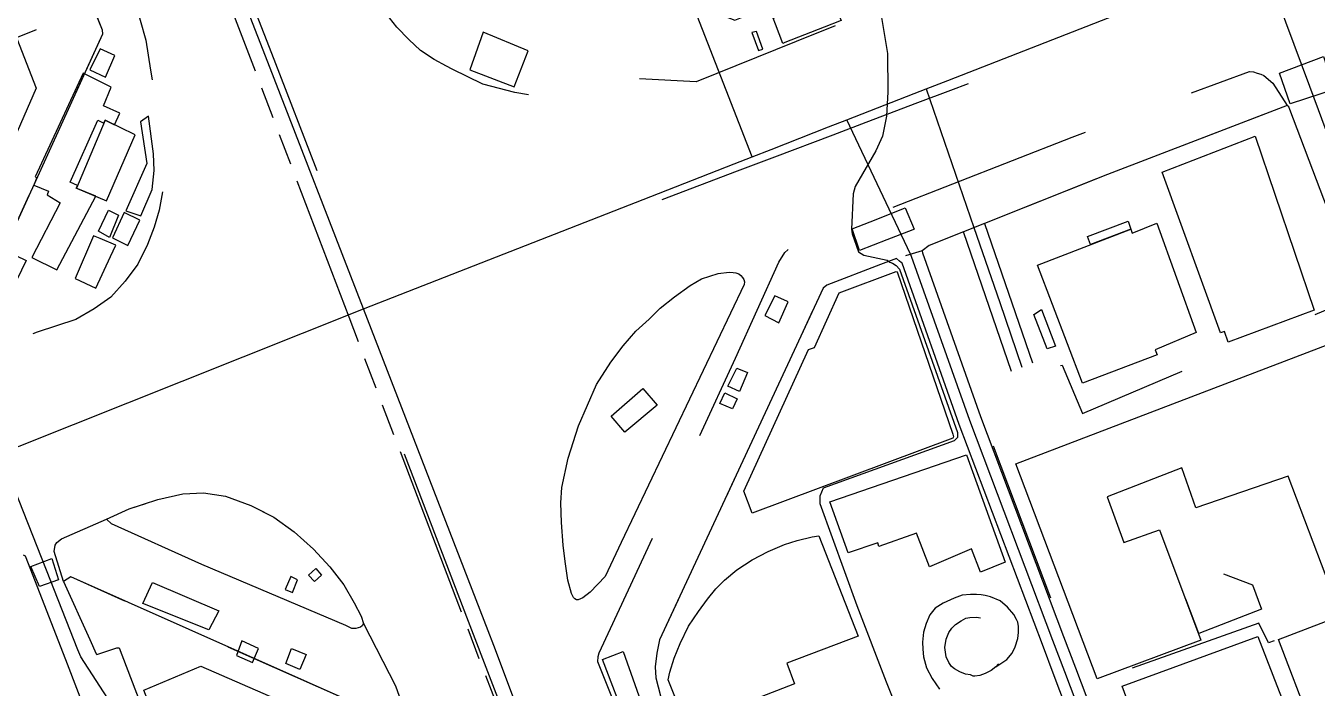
# Model space of a CAD drawing. Header units: millimetres. Extents: x 198785 to 203305, y 542885 to 545889.
# Drawn here: x 202383.6 to 202611.8, y 544211.6 to 544328.8 of the extents above; entities that cross this region are included whole.
import ezdxf

# ---------------------------------------------------------------- set-up
doc = ezdxf.new("R2010")
doc.units = ezdxf.units.MM
for name, pattern in [('FENCE_25K', [54.3, 28.7, -9.2, -16.4]), ('HIDDEN_BULD_25K', [28.8, 18.4, -10.4]), ('HIDDEN_IN_25K', [56.5, 36.5, -20]), ('HIDDEN_SIGUNGU_25K', [51.2, 30.4, -3.2, 5.6, -3.2, 5.6, -3.2])]:
    doc.linetypes.add(name, pattern=pattern)
for name, color, linetype in [('A0013114', 253, 'Continuous'), ('A0013117', 253, 'Continuous'), ('A0023214', 253, 'Continuous'), ('A0023217', 253, 'Continuous'), ('A0033324', 253, 'Continuous'), ('A0043325', 253, 'Continuous'), ('A0053326', 253, 'Continuous'), ('A0151224', 253, 'Continuous'), ('B0014111', 253, 'Continuous'), ('B0014116', 253, 'Continuous'), ('B0014118', 253, 'Continuous'), ('B0024120', 253, 'Continuous'), ('C0076117', 253, 'Continuous'), ('C0523121', 253, 'Continuous'), ('F0017111', 253, 'Continuous'), ('G0018113', 253, 'Continuous')]:
    doc.layers.add(name, color=color, linetype=linetype)

msp = doc.modelspace()

# ---------------------------------------------------------------- linework, layer by layer
at = {"layer": 'A0013114'}
for points in [[(202374.77, 544278.66), (202375.21, 544279.19), (202387.76, 544306.69), (202397.17, 544327.33), (202397.11, 544328.02), (202395.65, 544331.7), (202382.43, 544364.99), (202370.38, 544395.89), (202356, 544430.18), (202355.9, 544430.35), (202318.02, 544415.03)], [(202606.53, 544314.66), (202574.75, 544302.45), (202553, 544293.82)], [(202549.28, 544292.34), (202543.21, 544289.93), (202542.01, 544288.95)], [(202537.46, 544287.64), (202534.66, 544286.53), (202525.15, 544282.91), (202524.49, 544282.38), (202520.55, 544273.91), (202509.12, 544249.3), (202495.58, 544220.15), (202495.11, 544217.79), (202494.83, 544215.39), (202494.91, 544213.43), (202496.93, 544205.74), (202533.33, 544108.93), (202534.49, 544106.54)], [(202407.37, 544172.99), (202390.65, 544216.61), (202383.54, 544234.99), (202383.19, 544235.16)], [(202391.52, 544231.29), (202390.23, 544230.48), (202394.88, 544220.21), (202395.99, 544217.71), (202396.13, 544217.59), (202399.66, 544218.78), (202400.02, 544218.78), (202400.1, 544218.74), (202412.78, 544185.45), (202449.44, 544088.15), (202451.1, 544084.28), (202451.69, 544083.97), (202452.32, 544083.87), (202452.86, 544083.87), (202481.71, 544095.01), (202484.23, 544095.99), (202484.53, 544096.45), (202484.61, 544096.7), (202484.63, 544096.97), (202484.51, 544097.83), (202465.23, 544149.85), (202443.58, 544208.12), (202391.52, 544231.29)]]:
    msp.add_lwpolyline(points, dxfattribs=at)
at = {"layer": 'A0013117'}
for points in [[(202542.01, 544288.95), (202542.03, 544288.62), (202552.31, 544259.65), (202566.99, 544220.77), (202569.08, 544215.19), (202588.52, 544163.67), (202599.54, 544135.07), (202600.28, 544133.55), (202604.04, 544134.79), (202604.27, 544134.79), (202621.57, 544140.85), (202662.69, 544156.4), (202664.08, 544160.67), (202663.83, 544162.06), (202655.9, 544183.49), (202628.65, 544256.64), (202621.52, 544275.49), (202619.62, 544280.52), (202606.97, 544313.97), (202606.78, 544314.47), (202606.53, 544314.66)], [(202553, 544293.82), (202561.47, 544269.17)], [(202557.77, 544267.63), (202549.28, 544292.34)], [(202534.49, 544106.54), (202534.97, 544106.32), (202536.07, 544106.39), (202558.8, 544115.15), (202559.61, 544115.68), (202563.33, 544118.88), (202564.39, 544119.38), (202595, 544131.56), (202595.35, 544132.42), (202595.81, 544133.63), (202584.78, 544162.26), (202565.33, 544213.78), (202563.25, 544219.37), (202548.55, 544258.28), (202538.44, 544286.78), (202538.31, 544286.89), (202538.01, 544287.17), (202537.46, 544287.64)]]:
    msp.add_lwpolyline(points, dxfattribs=at)
at = {"layer": 'A0023214'}
for points in [[(202443.23, 544278.74), (202426.33, 544322.37), (202420.63, 544337.08), (202419.44, 544340.16), (202418.74, 544341.96), (202404.22, 544379.46), (202397.39, 544396.47), (202382.33, 544433.01), (202378.34, 544443.22), (202375.7, 544449.97)], [(202443.23, 544278.74), (202494.05, 544298.61), (202508.78, 544304.37), (202511.93, 544305.6), (202515.3, 544306.92), (202525.45, 544310.89), (202528.66, 544312.14), (202531.39, 544313.21), (202540.56, 544316.79), (202542.71, 544317.63), (202546.52, 544319.12), (202598.14, 544339.3), (202602.06, 544340.84), (202607.14, 544342.82), (202640.63, 544355.91), (202643.84, 544357.17), (202648.67, 544359.05), (202669.34, 544367.13), (202671.95, 544368.16), (202674.79, 544369.27), (202715.57, 544385.21), (202737.61, 544393.46), (202746.41, 544396.76)], [(202379.11, 544253.11), (202382.42, 544254.43), (202411.21, 544265.94), (202443.23, 544278.74)], [(202511.96, 544097.34), (202510.41, 544101.49), (202466.31, 544219.14), (202465.29, 544221.76), (202443.23, 544278.74)], [(202448.01, 544074.85), (202445.19, 544082.35), (202443.66, 544086.43), (202410.08, 544179.22), (202398.71, 544208.8), (202393.32, 544217.16), (202392.77, 544218.41), (202387.22, 544232.52), (202379.11, 544253.11)]]:
    msp.add_lwpolyline(points, dxfattribs=at)
at = {"layer": 'A0023217'}
for points in [[(202511.93, 544305.6), (202500.87, 544334.1), (202488.61, 544365.7), (202487.68, 544368.09)], [(202624.55, 544280.2), (202623.31, 544283.56), (202622.84, 544284.83), (202610.53, 544318.02), (202602.06, 544340.84)], [(202542.71, 544317.63), (202551.15, 544293.08), (202555.7, 544279.84), (202559.63, 544268.4)], [(202599.64, 544129.25), (202598.27, 544132.79), (202586.65, 544162.97), (202567.2, 544214.49), (202565.12, 544220.07), (202550.43, 544258.96), (202540.14, 544287.95), (202539.95, 544288.36), (202528.66, 544312.14)]]:
    msp.add_lwpolyline(points, dxfattribs=at)
at = {"layer": 'A0033324', "linetype": 'HIDDEN_IN_25K', "flags": 128}
for points in [[(202430.34, 544360.19), (202438.3, 544362.63), (202438.59, 544362.16), (202438.87, 544361.97), (202451.79, 544356.97), (202452.36, 544356.91), (202461.01, 544353.86), (202461.23, 544353.49), (202461.47, 544352.74), (202480.11, 544344.23), (202495.29, 544337.31), (202495.7, 544337.2), (202496.05, 544337.3), (202505.37, 544331.12), (202508.88, 544329.77), (202514.53, 544332.04), (202521.85, 544334.98), (202532.54, 544339.27), (202540.54, 544342.48), (202547.25, 544345.17), (202588.92, 544360.49), (202590.7, 544361.13), (202599.58, 544364.3), (202632.53, 544376.07), (202633.18, 544374.08), (202633.15, 544372.95), (202633, 544371.49), (202632.83, 544370.61), (202632.4, 544369.85), (202631.97, 544369.4), (202619.16, 544364.14), (202587.14, 544351.85), (202538.16, 544333.4), (202519.75, 544326.01), (202502.08, 544318.88), (202492.03, 544319.42), (202486.67, 544317.67), (202482.58, 544316.92), (202479.5, 544316.48), (202476.65, 544316.33), (202473.69, 544316.41), (202469.99, 544316.96), (202464.36, 544318.43), (202458.91, 544321.09), (202457.93, 544321.62), (202455.74, 544322.8), (202453.35, 544324.42), (202451.29, 544326.35), (202449.12, 544328.52), (202447.21, 544331.04), (202445.35, 544333.45), (202443.81, 544337.38), (202439.84, 544345.86), (202439.41, 544346.34), (202437.37, 544347.15), (202435.43, 544347.93), (202434.83, 544348.35), (202430.34, 544360.19)], [(202366.58, 544267.83), (202367.85, 544269.57), (202367.81, 544272.03), (202367.96, 544272.28), (202374.77, 544278.66), (202375.21, 544279.19), (202387.76, 544306.69), (202397.17, 544327.33), (202397.11, 544328.02), (202396.09, 544330.6), (202402.79, 544333.34), (202404.77, 544326.25), (202405.64, 544320.91), (202406.78, 544312.96), (202407.85, 544306.84), (202408.05, 544303.19), (202407.84, 544299.85), (202407.12, 544296.19), (202406.23, 544293.14), (202405.06, 544290.08), (202403.37, 544286.63), (202401.12, 544283.64), (202398.58, 544280.81), (202395.67, 544278.73), (202392.39, 544276.86), (202385.6, 544274.57), (202366.58, 544267.83)], [(202534.49, 544106.54), (202530.7, 544105.74), (202528.81, 544106.37), (202528.03, 544106.87), (202527.71, 544107.34), (202527.14, 544108.41), (202516.67, 544135.64), (202513.24, 544144.3), (202512.88, 544149.54), (202512.51, 544151.3), (202503.25, 544175.34), (202497.65, 544190.76), (202496.58, 544191.55), (202493.65, 544193.69), (202484.7, 544216.27), (202484.73, 544217.25), (202484.93, 544217.88), (202490.09, 544229), (202509, 544270), (202516.65, 544286.99), (202517.73, 544288.7), (202518.26, 544289.18), (202519.71, 544289.94), (202525.87, 544292.36), (202568.49, 544309.1), (202599.83, 544320.7), (202600.56, 544320.63), (202601.22, 544320.4), (202601.87, 544320.25), (202602.4, 544319.97), (202603.96, 544318.64), (202606.53, 544314.66), (202574.75, 544302.45), (202553, 544293.82), (202549.28, 544292.34), (202543.21, 544289.93), (202542.01, 544288.95), (202537.46, 544287.64), (202534.66, 544286.53), (202525.15, 544282.91), (202524.49, 544282.38), (202520.55, 544273.91), (202509.12, 544249.3), (202495.58, 544220.15), (202495.11, 544217.79), (202494.83, 544215.39), (202494.91, 544213.43), (202496.93, 544205.74), (202533.33, 544108.93), (202534.49, 544106.54)], [(202437.29, 544233.06), (202439.81, 544229.88), (202441.58, 544226.74), (202442.86, 544224.34), (202443.25, 544223.06), (202448.92, 544212.03), (202459.05, 544183.96), (202468.7, 544157.71), (202473.36, 544145.21), (202480.2, 544126.91), (202491.19, 544098.01), (202491.62, 544096.55), (202491.6, 544096.18), (202491.55, 544095.52), (202491.32, 544095.08), (202490.5, 544094.36), (202483.81, 544091.71), (202474.84, 544089.04), (202465.39, 544085.23), (202462.05, 544083.98), (202453.46, 544080.77), (202452.96, 544080.8), (202452.48, 544081.08), (202452.3, 544081.23), (202451.1, 544084.28), (202451.69, 544083.97), (202452.32, 544083.87), (202452.86, 544083.87), (202481.71, 544095.01), (202484.23, 544095.99), (202484.53, 544096.45), (202484.61, 544096.7), (202484.63, 544096.97), (202484.51, 544097.83), (202453.55, 544181.22), (202443.58, 544208.12), (202391.52, 544231.29), (202390.23, 544230.48), (202388.6, 544235.8), (202388.76, 544236.92), (202389.03, 544237.4), (202389.87, 544238.03), (202397.83, 544241.53), (202401.82, 544243.33), (202406.88, 544244.99), (202411.3, 544245.99), (202414.95, 544246.17), (202418.84, 544245.58), (202423.32, 544243.95), (202427.4, 544241.88), (202430.99, 544239.3), (202434.43, 544236.21), (202437.29, 544233.06)]]:
    msp.add_lwpolyline(points, dxfattribs=at)
at = {"layer": 'A0043325'}
for points in [[(202614.82, 544317.49), (202607.03, 544314.95), (202605.17, 544320.43), (202612.92, 544323.32), (202614.82, 544317.49)], [(202389.38, 544230.79), (202385.97, 544229.58), (202384.49, 544233.17), (202388.18, 544234.53), (202389.38, 544230.79)]]:
    msp.add_lwpolyline(points, dxfattribs=at)
at = {"layer": 'A0053326'}
for points in [[(202481.61, 544227.42), (202481.2, 544227.23), (202480.88, 544227.23), (202480.6, 544227.45), (202480.35, 544227.67), (202480, 544228.39), (202479.37, 544230.75), (202478.9, 544234.03), (202478.55, 544236.89), (202478.27, 544240.95), (202478.11, 544244.41), (202478.3, 544247.12), (202479.46, 544252.28), (202481.26, 544258.04), (202484.44, 544265.35), (202486.96, 544269.28), (202489.18, 544272.15), (202491.39, 544274.79), (202493.73, 544276.88), (202495.72, 544278.82), (202498.21, 544280.83), (202501.01, 544282.82), (202503.02, 544284.01), (202505.94, 544284.96), (202507.88, 544285.19), (202508.58, 544285.16), (202509.09, 544285.11), (202509.59, 544284.89), (202509.97, 544284.61), (202510.27, 544284.26), (202510.5, 544283.93), (202510.62, 544283.48), (202510.52, 544283), (202488.77, 544237.41), (202485.95, 544231.38), (202483.34, 544228.61), (202482.05, 544227.58), (202481.61, 544227.42)], [(202442.31, 544222.3), (202441.9, 544222.2), (202441.18, 544222.2), (202440.13, 544222.72), (202414.7, 544233.5), (202398.71, 544240.67), (202397.83, 544241.53), (202401.82, 544243.33), (202406.88, 544244.99), (202411.3, 544245.99), (202414.95, 544246.17), (202418.84, 544245.58), (202423.32, 544243.95), (202427.4, 544241.88), (202430.99, 544239.3), (202434.43, 544236.21), (202437.29, 544233.06), (202439.81, 544229.88), (202441.58, 544226.74), (202442.86, 544224.34), (202443.25, 544223.06), (202443.05, 544222.66), (202442.73, 544222.42), (202442.31, 544222.3)]]:
    msp.add_lwpolyline(points, dxfattribs=at)
at = {"layer": 'A0151224'}
for points in [[(202517.74, 544325.82), (202517.35, 544325.66), (202516.08, 544329.04), (202515.68, 544330.11), (202522.75, 544332.93), (202525.83, 544334.16), (202527.67, 544329.7), (202524.68, 544328.53), (202517.74, 544325.82)], [(202535.76, 544290.93), (202530.9, 544289.05), (202529.65, 544292.85), (202533.89, 544294.54), (202538.72, 544296.46), (202538.98, 544296.56), (202540.56, 544292.78), (202540.36, 544292.71), (202535.76, 544290.93)], [(202383.63, 544287.28), (202378.71, 544277.15), (202375.21, 544278.81), (202379.85, 544289.07), (202383.63, 544287.28)], [(202417.66, 544225.28), (202415.95, 544221.93), (202404.23, 544226.61), (202405.94, 544230.31), (202417.66, 544225.28)], [(202493.3, 544206.43), (202489.94, 544205.15), (202485.51, 544216.67), (202489.15, 544218.1), (202493.3, 544206.43)]]:
    msp.add_lwpolyline(points, dxfattribs=at)
at = {"layer": 'B0014111'}
for points in [[(202378.23, 544301.35), (202369.96, 544298.31), (202362.24, 544318.68), (202381.98, 544326.51), (202385.4, 544317.74), (202378.23, 544301.35)], [(202611.3, 544278.49), (202596.1, 544272.8), (202595.44, 544274.71), (202594.71, 544274.47), (202584.41, 544302.88), (202600.84, 544309.23), (202611.3, 544278.49)], [(202578.85, 544292.8), (202579.14, 544292.12), (202583.45, 544293.86), (202590.43, 544274.52), (202583.18, 544271.47), (202583.51, 544270.58), (202570.34, 544265.56), (202562.39, 544286.45), (202578.85, 544292.8)], [(202547.42, 544255.87), (202511.95, 544242.57), (202510.48, 544246.49), (202521.88, 544271.51), (202522.94, 544271.89), (202527.34, 544281.55), (202537.4, 544285.34), (202537.59, 544285.24), (202547.41, 544256.57), (202547.56, 544256.05), (202547.42, 544255.87)], [(202617.29, 544273.74), (202631.42, 544236.31), (202614.06, 544229.69), (202606.66, 544249.1), (202590.36, 544243.54), (202587.91, 544250.6), (202574.7, 544245.45), (202577.66, 544237.41), (202583.93, 544239.61), (202591.23, 544220.14), (202572.91, 544213.29), (202558.53, 544251.29), (202617.29, 544273.74)], [(202549.83, 544252.91), (202556.69, 544233.88), (202552.32, 544232.16), (202550.73, 544236.29), (202543.3, 544233.1), (202541.02, 544239.03), (202534.35, 544236.68), (202534.15, 544237.33), (202528.9, 544235.55), (202525.66, 544244.58), (202549.83, 544252.91)], [(202506.21, 544207.26), (202500.32, 544204.97), (202497.09, 544213.11), (202497.38, 544214.48), (202498.19, 544216.91), (202499.21, 544219.55), (202500.72, 544222.57), (202502.45, 544225.19), (202504.07, 544227.36), (202505.55, 544229.22), (202507.08, 544230.74), (202509.27, 544232.54), (202511.94, 544234.3), (202514.79, 544235.81), (202517.65, 544237.03), (202519.9, 544237.76), (202522.54, 544238.37), (202523.75, 544238.54), (202530.69, 544220.81), (202518.1, 544216.07), (202519.46, 544212.41), (202506.21, 544207.26)], [(202646.69, 544201.53), (202616.41, 544190.25), (202604.96, 544220.22), (202635.14, 544231.76), (202646.69, 544201.53)], [(202605.51, 544209.98), (202581.56, 544200.44), (202577.32, 544212), (202601.3, 544220.77), (202605.51, 544209.98)], [(202442.16, 544196.01), (202419.9, 544187.47), (202412.4, 544190.56), (202404.42, 544211.24), (202414.52, 544215.49), (202438.7, 544204.98), (202442.16, 544196.01)]]:
    msp.add_lwpolyline(points, dxfattribs=at)
at = {"layer": 'B0014116', "linetype": 'HIDDEN_BULD_25K', "flags": 128}
for points in [[(202578.85, 544292.8), (202571.76, 544290.11), (202571.22, 544291.53), (202578.38, 544294.24), (202578.85, 544292.8)], [(202601.98, 544225.59), (202590.88, 544221.29), (202587.72, 544229.62), (202594.62, 544232.1), (202600.36, 544229.87), (202601.98, 544225.59)], [(202552.19, 544213.87), (202551.3, 544213.76), (202551.03, 544213.76), (202550.54, 544213.96), (202549.65, 544214.11), (202548.63, 544214.53), (202547.73, 544215.06), (202547.21, 544215.48), (202546.7, 544216.14), (202546.26, 544217.14), (202546.02, 544218.8), (202546.25, 544220.27), (202546.7, 544221.45), (202547.25, 544222.24), (202547.88, 544222.86), (202548.91, 544223.54), (202549.74, 544223.98), (202550.41, 544224.15), (202551.6, 544224.17), (202552.84, 544224.03), (202553.85, 544223.6), (202554.87, 544222.77), (202555.49, 544222.02), (202555.96, 544221.18), (202556.3, 544220.21), (202556.45, 544219.03), (202556.29, 544218), (202556.13, 544216.99), (202555.7, 544216.13), (202555.01, 544215.39), (202554.22, 544214.76), (202553.13, 544214.2), (202552.19, 544213.87)], [(202569.91, 544195.84), (202566.77, 544194.68), (202560.57, 544211.15), (202563.91, 544212.38), (202569.91, 544195.84)]]:
    msp.add_lwpolyline(points, dxfattribs=at)
at = {"layer": 'B0014118', "linetype": 'HIDDEN_BULD_25K', "flags": 128}
msp.add_lwpolyline([(202565.59, 544272.14), (202564.07, 544271.63), (202561.73, 544277.72), (202563.09, 544278.59), (202565.59, 544272.14)], dxfattribs=at)
at = {"layer": 'B0024120', "linetype": 'FENCE_25K', "flags": 128}
for points in [[(202358.53, 544318.82), (202362.58, 544318.99), (202394.74, 544331.79), (202386.11, 544354.87), (202349.97, 544340.99)], [(202630.43, 544251.1), (202635.96, 544235.63), (202636.62, 544232.61), (202603.23, 544219.64), (202601.52, 544223.12), (202570.51, 544212.11), (202551.29, 544263.3), (202566.73, 544268.77), (202570.33, 544260.2), (202618.52, 544280.71), (202626.59, 544260.73)]]:
    msp.add_lwpolyline(points, dxfattribs=at)
at = {"layer": 'C0076117'}
for points in [[(202464.38, 544327.64), (202462.03, 544320.98), (202469.9, 544317.99), (202472.34, 544324.38), (202464.38, 544327.64)], [(202512.7, 544327.78), (202511.91, 544327.6), (202513.1, 544324.39), (202513.83, 544324.66), (202512.7, 544327.78)], [(202396.74, 544324.7), (202394.88, 544320.97), (202397.67, 544319.68), (202399.3, 544323.55), (202396.74, 544324.7)], [(202393.71, 544320.38), (202385.22, 544302.08), (202385.55, 544301.97), (202384.98, 544300.61), (202387.6, 544299.55), (202387.35, 544298.86), (202389.62, 544297.49), (202384.64, 544287.79), (202389.07, 544285.61), (202395.92, 544298.62), (202392.47, 544300.06), (202392.68, 544300.55), (202391.4, 544301.11), (202396.3, 544312.1), (202397.35, 544311.56), (202397.59, 544312.09), (202399.24, 544311.29), (202400.18, 544313.32), (202397.32, 544314.62), (202398.67, 544317.92), (202393.71, 544320.38)], [(202397.6, 544312.06), (202392.51, 544300.08), (202397.81, 544297.82), (202402.93, 544309.51), (202397.6, 544312.06)], [(202405.25, 544312.82), (202403.83, 544311.81), (202404.98, 544304.44), (202401.23, 544296.06), (202403.88, 544295.17), (202405.9, 544299.8), (202406.27, 544303.16), (202406.16, 544306.12), (202405.25, 544312.82)], [(202398.37, 544291.35), (202396.44, 544292.43), (202398.17, 544296.18), (202399.95, 544295.29), (202398.37, 544291.35)], [(202400.93, 544295.73), (202398.9, 544291.3), (202401.61, 544289.92), (202403.74, 544294.39), (202400.93, 544295.73)], [(202395.56, 544291.65), (202392.29, 544284.06), (202395.95, 544282.38), (202398.54, 544287.96), (202399.48, 544289.98), (202396.69, 544291.17), (202395.56, 544291.65)], [(202515.96, 544281), (202514.18, 544277.52), (202516.67, 544276.26), (202518.26, 544279.85), (202518.31, 544279.96), (202518.19, 544280.01), (202515.96, 544281)], [(202509.72, 544264.12), (202507.66, 544265.03), (202509.23, 544268.25), (202511.12, 544267.46), (202509.72, 544264.12)], [(202489.45, 544256.92), (202487.02, 544259.73), (202492.61, 544264.61), (202495.16, 544261.7), (202489.45, 544256.92)], [(202508.45, 544261.04), (202506.23, 544261.95), (202507.1, 544263.84), (202509.33, 544262.81), (202508.45, 544261.04)], [(202430.4, 544231.37), (202429.43, 544229.06), (202430.7, 544228.55), (202431.62, 544230.81), (202430.4, 544231.37)], [(202434.61, 544230.48), (202433.55, 544231.62), (202434.82, 544232.76), (202435.86, 544231.59), (202434.61, 544230.48)], [(202555.01, 544215.39), (202556.94, 544216.68), (202557.88, 544217.79), (202558.42, 544218.91), (202558.91, 544220.41), (202559.03, 544221.45), (202559.04, 544222), (202559.04, 544222.54), (202558.89, 544223.28), (202558.69, 544223.78), (202558.2, 544224.66), (202557.08, 544225.97), (202555.77, 544227.09), (202554.05, 544227.76), (202553.16, 544228.02), (202552.42, 544228.13), (202551.6, 544228.18), (202550.56, 544228.2), (202549.06, 544228.06), (202547.67, 544227.56), (202545.69, 544226.67), (202544.29, 544225.75), (202543.37, 544224.59), (202542.7, 544223.04), (202542.26, 544221.51), (202542.08, 544219.77), (202542.13, 544218.51), (202542.25, 544217.18), (202542.74, 544215.2), (202543.76, 544213.32), (202545.07, 544211.47)], [(202421.77, 544219.97), (202420.82, 544217.39), (202423.66, 544216.16), (202424.68, 544218.66), (202421.77, 544219.97)], [(202431.99, 544214.91), (202429.54, 544216), (202430.51, 544218.65), (202433.11, 544217.59), (202431.99, 544214.91)]]:
    msp.add_lwpolyline(points, dxfattribs=at)
at = {"layer": 'C0523121'}
for points in [[(202435.05, 544303.13), (202427.44, 544322.82), (202421.75, 544337.55), (202419.86, 544342.46), (202413.68, 544358.44), (202380.78, 544444.62), (202379.43, 544448.15), (202377.25, 544453.72), (202375.79, 544457.56), (202375.72, 544457.73), (202373.32, 544463.54), (202371.52, 544467.88), (202369.44, 544472.94), (202367.22, 544478.04), (202363.68, 544485.6), (202354.78, 544504.48), (202354.78, 544504.48)], [(202550.11, 544318.54), (202546.98, 544317.35), (202541.15, 544315.14), (202532.05, 544311.68), (202526.19, 544309.46), (202515.87, 544305.54), (202509.29, 544303.04), (202496.01, 544297.99)], [(202450.46, 544253.05), (202461.78, 544223.5), (202482.35, 544169.77), (202489.31, 544151.79), (202491.21, 544147.55), (202496.85, 544136.14), (202508.55, 544113.16), (202509.72, 544110.49), (202512.98, 544102.03), (202516.96, 544091.67), (202523.68, 544074.17), (202542.09, 544025.66)]]:
    msp.add_lwpolyline(points, dxfattribs=at)
at = {"layer": 'F0017111', "elevation": 20}
msp.add_lwpolyline([(202534.63, 544331.32), (202535.87, 544323.9), (202535.93, 544317.08), (202535.7, 544312.78), (202534.98, 544309.23), (202533.83, 544306.65), (202530.14, 544300.33), (202529.81, 544299.07), (202529.48, 544292.83), (202529.61, 544292.01), (202530.75, 544288.8), (202531.69, 544288.22), (202535.81, 544287.34), (202536.31, 544286.99), (202536.76, 544286.78), (202537.42, 544286.4), (202538.01, 544285.76), (202548.23, 544256.85), (202548.27, 544255.98), (202547.63, 544255.39), (202524.51, 544246.97), (202523.92, 544245.6), (202523.92, 544244.28), (202530.47, 544226.24), (202535.64, 544212.76), (202554.99, 544164.27)], dxfattribs=at)
at = {"layer": 'G0018113', "linetype": 'HIDDEN_SIGUNGU_25K', "flags": 128}
msp.add_lwpolyline([(202970.83, 542885.31), (202800.97, 543331.3), (202795.63, 543345.32), (202446.04, 544263.25), (202440.7, 544277.27), (202354.18, 544504.46), (202354.18, 544504.46)], dxfattribs=at)

doc.saveas('drawing.dxf')
